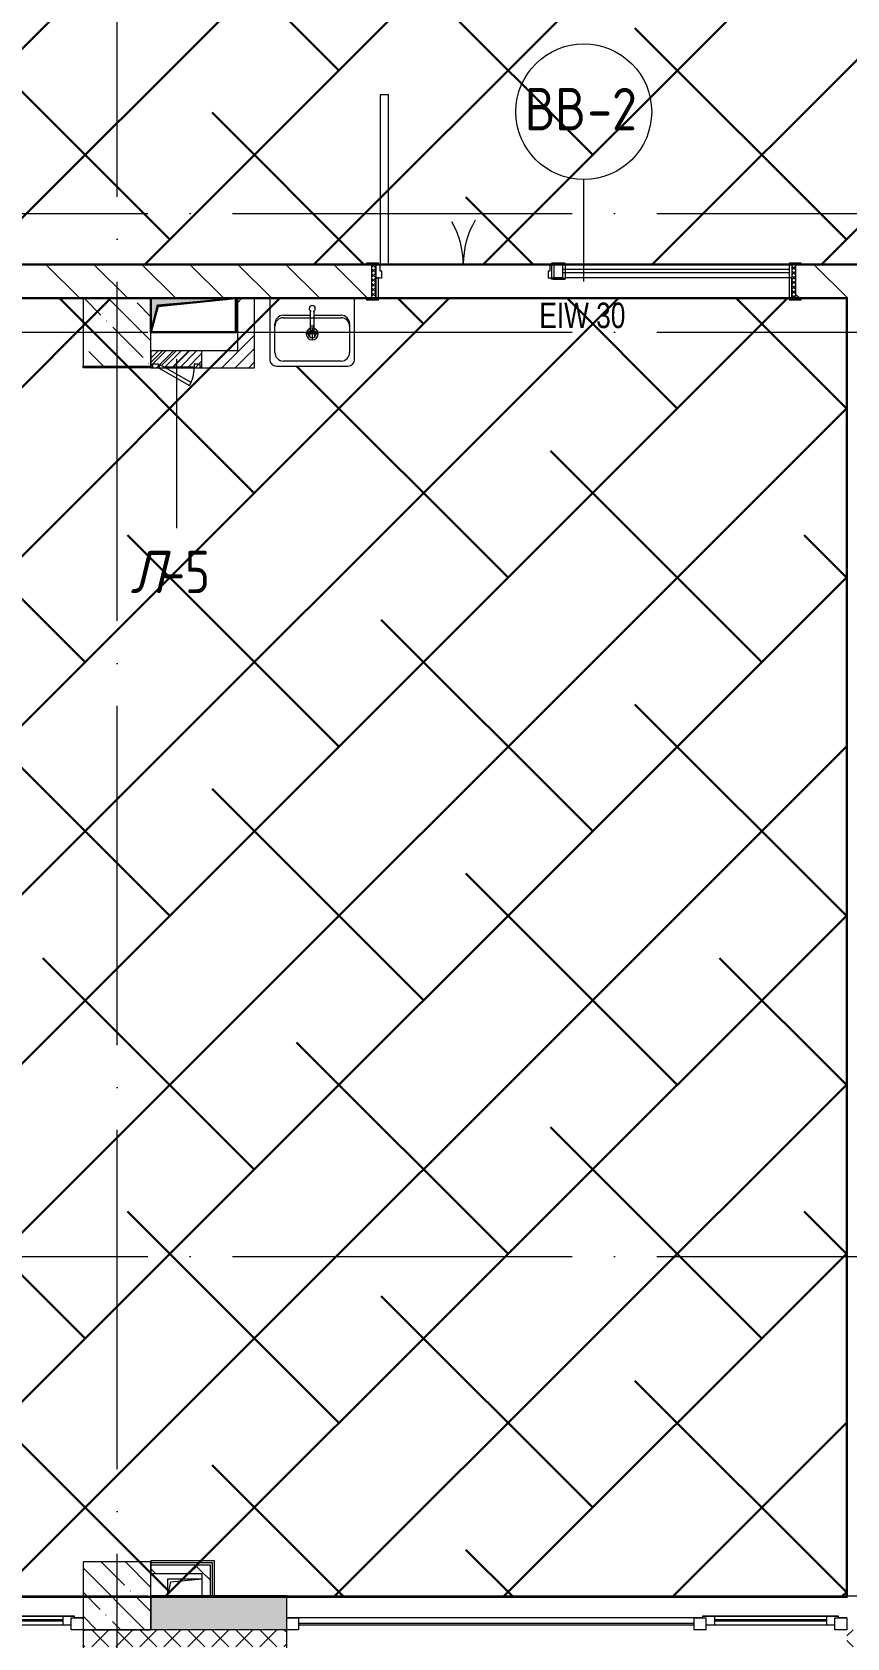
# Model space of a CAD drawing. Header units: millimetres. Extents: x -68946 to 690821, y -552984 to 293768.
# Drawn here: x 12149 to 16949, y -79017 to -69550 of the extents above; entities that cross this region are included whole.
import ezdxf

# ---------------------------------------------------------------- set-up
doc = ezdxf.new("R2010")
doc.units = ezdxf.units.MM
doc.linetypes.add('ADSK_Линия сетки', pattern=[2500, 2000, -250, 0, -250])
for name, color, linetype, lineweight in [('1.1) Стяжка 5 вып.', 30, 'Continuous', 30), ('1.3) Звуко-изол           5 вып.', 90, 'Continuous', 30), ('A-DETL-GENF-OTLN', 250, 'Continuous', 5), ('A-DOOR-____-IDEN', 250, 'Continuous', 9), ('A-DOOR-____-MCUT', 250, 'Continuous', 5), ('A-DOOR-____-OTLN', 250, 'Continuous', 5), ('A-DOOR-FRAM-MCUT', 250, 'Continuous', 5), ('A-DOOR-FRAM-OTLN', 250, 'Continuous', 5), ('A-DOOR-GLAZ-MCUT', 250, 'Continuous', 5), ('A-FLOR-____-OTLN', 250, 'Continuous', 9), ('A-GENM-____-MCUT', 250, 'Continuous', 25), ('A-GENM-____-OTLN', 250, 'Continuous', 9), ('A-GLAZ-____-MCUT', 250, 'Continuous', 9), ('A-GLAZ-____-OTLN', 250, 'Continuous', 5), ('A-WALL-____-MCUT', 250, 'Continuous', 13), ('A-WALL-____-PATT', 250, 'Continuous', 13), ('A-WALL-FNSH-MCUT', 250, 'Continuous', 13), ('I-WALL-____-OTLN', 250, 'Continuous', 9), ('P-SANR-FIXT-OTLN', 250, 'Continuous', 9), ('S-COLS-____-MCUT', 250, 'Continuous', 25), ('S-COLS-____-OTLN', 250, 'Continuous', 9), ('S-GRID-____-OTLN', 250, 'Continuous', 9), ('КР_Отверстия_ВК', 250, 'Continuous', 30)]:
    doc.layers.add(name, color=color, linetype=linetype, lineweight=lineweight)
doc.styles.add('Arial Narrow', font='ARIALN.TTF', dxfattribs={"width": 0.9, "height": 150})
doc.styles.add('GOST Common_1', font='', dxfattribs={"width": 0.9, "height": 250})
doc.styles.add('ISOCPEUR_I_1', font='ГОСТ тип А.ttf', dxfattribs={"height": 2500})
doc.styles.get('GOST Common_1').set_extended_font_data('GOST Common')
pattern_1 = [(45, (-601.3, -122294.8), (-224.5064, 224.5064), []), (45, (-521.92, -122294.8), (0, 449.0128), []), (45, (-680.67, -122294.8), (0, 449.0128), [])]
pattern_2 = [(45, (-601.3, -122294.79), (-141.42136, 141.42136), []), (135, (-601.3, -122294.79), (-141.42136, -141.42136), [])]

# ---------------------------------------------------------------- blocks, each defined once
blk = doc.blocks.new('Раковина_АИ_3D_Рен_МГН_Santek Neo 50 - Раковина 500x400x170-V6-АР1_Маркировочный план 2 этажа С1')
at = {"layer": 'P-SANR-FIXT-OTLN', "lineweight": 5}
for p, q in [((-250, 25), (-250, -335)), ((250, -335), (250, 25)), ((-170, -75), (-10, -75)), ((-170, -89.7), (170, -89.7)), ((-10, -167), (-10, -49.9)), ((10, -50), (10, -167)), ((10, -75), (170, -75)), ((-220, -295), (-220, -125)), ((-220, -295), (-220, -139.7)), ((35, -185), (-35, -185)), ((-10, -167), (10, -167)), ((-5.9, -137), (-7, -137)), ((-7, -137), (-7, -137)), ((-5.9, -137), (5.9, -137)), ((0, -150), (0, -220)), ((7, -137), (5.9, -137)), ((7, -137), (7, -137)), ((220, -125), (220, -295)), ((220, -139.7), (220, -295)), ((-210, -375), (210, -375)), ((170, -345), (-170, -345)), ((170, -345), (-170, -345))]:
    blk.add_line(p, q, dxfattribs=at)
for centre, radius, start, end in [((-170, -125), 50, 90, 180), ((-170, -139.7), 50, 90, 180), ((0, -35), 18, 360, 180), ((0, -35), 18, 180, 250.80897), ((0, -35), 18, 289.19103, 360), ((0, -35), 18, 295.19321, 300), ((0, -35), 18, 309.99941, 315), ((0, -35), 18, 324.99969, 330), ((170, -125), 50, 0, 90), ((170, -139.7), 50, 0, 90), ((0, -185), 35, 0, 180), ((0, -185), 35, 106.67272, 180), ((0, -185), 35, 180, 0), ((0, -185), 35, 180, 360), ((0, -185), 23, 360, 180), ((0, -185), 23, 115.32987, 180), ((0, -185), 23, 180, 360), ((0, -185), 23, 180, 360), ((0, -185), 23, 360, 64.67013), ((0, -185), 35, 0, 73.32728), ((-210, -335), 40, 180, 270), ((-170, -295), 50, 180, 270), ((-170, -295), 50, 180, 270), ((170, -295), 50, 270, 0), ((170, -295), 50, 270, 0), ((210, -335), 40, 270, 0)]:
    blk.add_arc(centre, radius, start, end, dxfattribs=at)
for points in [[(-6.2, -51.9), (-6.1, -51.9), (-6, -52), (-5.9, -52)], [(5.9, -52), (6, -52), (6.1, -51.9), (6.2, -51.9)]]:
    blk.add_open_spline(points, degree=3, dxfattribs=at)
blk = doc.blocks.new('Сифон Orio для МГН - Сифон бутылочный-V7-АР1_Маркировочный план 2 этажа С1')
at = {"layer": 'P-SANR-FIXT-OTLN', "lineweight": 5}
for start, end in [(90, 233.74325), (165, 233.74325), (165, 233.74325), (165, 180), (105, 135), (105, 135), (306.25675, 90), (345, 75), (345, 75), (45, 75), (345, 15), (195, 233.74325), (306.25675, 315), (306.25675, 315), (306.25675, 315)]:
    blk.add_arc((0, 0), 16, start, end, dxfattribs=at)
blk = doc.blocks.new('Дверь_СКБ_2Ст_Фрамуга1 - Н_ВВ-2_2500x2600h_Учебные помещения_Фрамуга слева-41967857-АР1_Маркировочный план 2 этажа С1')
at = {"layer": 'A-DOOR-____-OTLN'}
h = blk.add_hatch(dxfattribs=at)
h.set_pattern_fill('FP_12', color=256, style=0, pattern_type=2)
h.set_pattern_definition([(135, (1051.41, 164.685), (-14.1421, -14.1421), []), (225, (1051.41, 164.685), (14.1421, -14.1421), [])])
h.paths.add_polyline_path([(1262.5, -100), (1262.5, 100), (1237.5, 100), (1237.5, -100)])
at = {"layer": 'A-DOOR-FRAM-OTLN'}
h = blk.add_hatch(dxfattribs=at)
h.set_pattern_fill('FP_13', color=256, style=0, pattern_type=2)
h.set_pattern_definition([(45, (-1071.384, 164.685), (-14.1421, 14.1421), []), (135, (-1071.384, 164.685), (-14.1421, -14.1421), [])])
h.paths.add_polyline_path([(-1212.5, -100), (-1212.5, 100), (-1237.5, 100), (-1237.5, -100)])
at = {"layer": 'A-DOOR-____-MCUT'}
for p, q in [((-1187.5, 1100), (-1187.5, 100)), ((-1137.5, 1100), (-1187.5, 1100)), ((-1137.5, 100), (-1137.5, 1100)), ((-1187.5, 100), (-1137.5, 100))]:
    blk.add_line(p, q, dxfattribs=at)
at = {"layer": 'A-DOOR-____-OTLN'}
for centre, radius, start, end in [((-1197.5, 100), 500, 360, 30), ((-177.5, 100), 520, 150, 180)]:
    blk.add_arc(centre, radius, start, end, dxfattribs=at)
at = {"layer": 'A-DOOR-FRAM-MCUT'}
for p, q in [((-1197.5, 108), (-1267.5, 108)), ((-1267.5, 108), (-1267.5, 100)), ((-1267.5, 100), (-1197.5, 100)), ((-1212.5, 100), (-1237.5, 100)), ((-1237.5, 100), (-1237.5, -100)), ((-1187.5, 100), (-1212.5, 100)), ((-1212.5, 100), (-1212.5, 20)), ((-1212.5, -100), (-1212.5, 100)), ((-1197.5, 100), (-1197.5, 108)), ((-1187.5, 60), (-1187.5, 100)), ((-187.5, 100), (-187.5, 60)), ((-162.5, 100), (-187.5, 100)), ((-177.5, 108), (-177.5, 100)), ((-107.5, 108), (-177.5, 108)), ((-177.5, 100), (-177.5, 20)), ((-167.5, 108), (-167.5, 100)), ((-97.5, 108), (-167.5, 108)), ((-112.5, 100), (-162.5, 100)), ((-162.5, 20), (-162.5, 100)), ((-162.5, 20), (-162.5, 100)), ((-112.5, 100), (-112.5, 20)), ((-107.5, 100), (-107.5, 108)), ((-97.5, 100), (-97.5, 108)), ((-97.5, 100), (-97.5, 20)), ((-97.5, 100), (1237.5, 100)), ((1292.5, 108), (1222.5, 108)), ((1222.5, 108), (1222.5, 100)), ((1222.5, 100), (1222.5, 20)), ((1222.5, 100), (1292.5, 100)), ((1237.5, 100), (1237.5, 20)), ((1262.5, 100), (1237.5, 100)), ((1237.5, 100), (1237.5, -100)), ((1262.5, -100), (1262.5, 100)), ((1292.5, 100), (1292.5, 108)), ((-1212.5, 20), (-1177.5, 20)), ((-1197.5, 20), (-1212.5, 20)), ((-1212.5, 20), (-1212.5, -100)), ((-1197.5, -100), (-1197.5, 20)), ((-1177.5, 60), (-1187.5, 60)), ((-1177.5, 20), (-1177.5, 60)), ((-187.5, 60), (-197.5, 60)), ((-197.5, 60), (-197.5, 20)), ((-197.5, 20), (-162.5, 20)), ((-177.5, 12), (-177.5, 20)), ((-107.5, 12), (-177.5, 12)), ((-167.5, 20), (-167.5, 12)), ((-167.5, 12), (-97.5, 12)), ((-112.5, 20), (-162.5, 20)), ((-107.5, 20), (-107.5, 12)), ((-97.5, 12), (-97.5, 20)), ((1237.5, 20), (-97.5, 20)), ((1237.5, 20), (1222.5, 20)), ((1222.5, 20), (1222.5, -100)), ((1237.5, -100), (1237.5, 20)), ((-1197.5, -100), (-1267.5, -100)), ((-1267.5, -100), (-1267.5, -108)), ((-1267.5, -108), (-1197.5, -108)), ((-1237.5, -100), (-1212.5, -100)), ((-1212.5, -100), (-1197.5, -100)), ((-1197.5, -108), (-1197.5, -100)), ((1222.5, -100), (1237.5, -100)), ((1292.5, -100), (1222.5, -100)), ((1222.5, -100), (1222.5, -108)), ((1222.5, -108), (1292.5, -108)), ((1237.5, -100), (1262.5, -100)), ((1292.5, -108), (1292.5, -100))]:
    blk.add_line(p, q, dxfattribs=at)
at = {"layer": 'A-DOOR-GLAZ-MCUT'}
for p, q in [((1222.5, 70), (-112.5, 70)), ((1222.5, 50), (-112.5, 50))]:
    blk.add_line(p, q, dxfattribs=at)
blk = doc.blocks.new('Окно_СКБ_2Ст1 - Окно_СКБ_2Ст 3400-29018936-АР1_Маркировочный план 2 этажа С1')
at = {"layer": 'A-GLAZ-____-MCUT'}
for p, q in [((-1650, -195), (-1650, -125)), ((-1650, -125), (-1580, -125)), ((-1580, -125), (-1580, -195)), ((-820, -155), (-1580, -155)), ((-1580, -155), (-1580, -195)), ((-1530, -205), (-1530, -155)), ((-870, -205), (-870, -155)), ((-820, -195), (-820, -125)), ((-820, -125), (-750, -125)), ((-820, -195), (-820, -155)), ((-750, -125), (-750, -195)), ((1580, -195), (1580, -125)), ((1580, -125), (1650, -125)), ((1650, -125), (1650, -195)), ((-1580, -195), (-1650, -195)), ((-1580, -195), (-1600, -195)), ((-1600, -195), (-1600, -205)), ((-1600, -205), (-800, -205)), ((-800, -205), (-1600, -205)), ((-750, -195), (-820, -195)), ((-800, -195), (-820, -195)), ((-800, -205), (-800, -195)), ((1650, -195), (1580, -195))]:
    blk.add_line(p, q, dxfattribs=at)
at = {"layer": 'A-GLAZ-____-MCUT', "lineweight": 5}
for p, q in [((-1530, -175), (-870, -175)), ((-870, -185), (-1530, -185)), ((1580, -155), (-750, -155)), ((1580, -165), (-750, -165))]:
    blk.add_line(p, q, dxfattribs=at)
at = {"layer": 'A-GLAZ-____-OTLN'}
for p, q in [((-1650, -195), (-1600, -195)), ((-800, -195), (1650, -195))]:
    blk.add_line(p, q, dxfattribs=at)
blk = doc.blocks.new('Окно_СКБ_2Ст1 - Окно_СКБ_2Ст 3300_ОК2л-29018874-АР1_Маркировочный план 2 этажа С1')
at = {"layer": 'A-GLAZ-____-MCUT'}
for p, q in [((-1650, -195), (-1650, -125)), ((-1650, -125), (-1580, -125)), ((-1580, -125), (-1580, -195)), ((-820, -155), (-1580, -155)), ((-1580, -155), (-1580, -195)), ((-1530, -205), (-1530, -155)), ((-870, -205), (-870, -155)), ((-820, -195), (-820, -125)), ((-820, -125), (-750, -125)), ((-820, -195), (-820, -155)), ((-750, -125), (-750, -195)), ((1580, -195), (1580, -125)), ((1580, -125), (1650, -125)), ((1650, -125), (1650, -195)), ((-1580, -195), (-1650, -195)), ((-1580, -195), (-1600, -195)), ((-1600, -195), (-1600, -205)), ((-1600, -205), (-800, -205)), ((-800, -205), (-1600, -205)), ((-750, -195), (-820, -195)), ((-800, -195), (-820, -195)), ((-800, -205), (-800, -195)), ((1650, -195), (1580, -195))]:
    blk.add_line(p, q, dxfattribs=at)
at = {"layer": 'A-GLAZ-____-MCUT', "lineweight": 5}
for p, q in [((-1530, -175), (-870, -175)), ((-870, -185), (-1530, -185)), ((1580, -155), (-750, -155)), ((1580, -165), (-750, -165))]:
    blk.add_line(p, q, dxfattribs=at)
at = {"layer": 'A-GLAZ-____-OTLN'}
for p, q in [((-1650, -195), (-1600, -195)), ((-800, -195), (1650, -195))]:
    blk.add_line(p, q, dxfattribs=at)
blk = doc.blocks.new('_Wn_-As_OpeningMEP_floor__Rectangular - _Wn_-As_OpeningMEP_floor__Rectangular-V19-АР1_Маркировочный план 2 этажа С1')
at = {"layer": 'A-DETL-GENF-OTLN'}
for p, q in [((-250, -49.9), (-212.2, 112.2)), ((-212.2, 112.2), (250, 150))]:
    blk.add_line(p, q, dxfattribs=at)
blk = doc.blocks.new('BSC_Колонна _Прямоугольная - 400x400-V25-АР1_Маркировочный план 2 этажа С1')
at = {"layer": 'S-COLS-____-OTLN', "lineweight": 5}
h = blk.add_hatch(dxfattribs=at)
h.set_pattern_fill('FP_28', color=256, style=0, pattern_type=2)
h.set_pattern_definition([(135, (-13250, -50975), (-142.5619, -142.5619), []), (135, (-13107.44, -50975), (-142.5619, -142.5619), [252.016, -50.403, 3.353, -47.05])])
h.paths.add_polyline_path([(-200, -200), (200, -200), (200, 200), (-200, 200)])
at = {"layer": 'S-COLS-____-MCUT', "lineweight": 5}
for p, q in [((200, 200), (-200, 200)), ((-200, 200), (-200, -200)), ((200, -109), (200, 200)), ((200, -200), (200, -109)), ((-200, -200), (200, -200))]:
    blk.add_line(p, q, dxfattribs=at)
blk = doc.blocks.new('_Wn_-As_OpeningMEP_floor__Rectangular - _Wn_-As_OpeningMEP_floor__Rectangular-35307840-АР1_Маркировочный план 2 этажа С1')
at = {"layer": 'A-DETL-GENF-OTLN'}
for p, q in [((-82.3, 82.3), (100, 100)), ((-100, 0), (-82.3, 82.3))]:
    blk.add_line(p, q, dxfattribs=at)
blk = doc.blocks.new('АР_Люк - ЛРС_ВК_300х400_внутренний_RAL 9003-42734016-АР1_Маркировочный план 2 этажа С1')
at = {"layer": 'A-DOOR-____-OTLN'}
h = blk.add_hatch(dxfattribs=at)
h.set_pattern_fill('FP_53', color=256, style=0, pattern_type=2)
h.set_pattern_definition([(45, (125, 0), (-22.6274, 22.6274), [])])
h.paths.add_polyline_path([(275, 50), (-25, 50), (-25, -50), (275, -50)])
at = {"layer": 'A-DETL-GENF-OTLN'}
for p, q in [((275, 50), (-25, 50)), ((-25, 50), (-25, -50)), ((275, -50), (275, 50)), ((-25, -50), (275, -50))]:
    blk.add_line(p, q, dxfattribs=at)
at = {"layer": 'A-DOOR-____-MCUT', "lineweight": 5}
for p, q in [((48.1, 155), (38.1, 137.7)), ((38.1, 137.7), (220, 32.7)), ((230, 50), (48.1, 155)), ((20, 50), (-15, 50)), ((-15, 50), (-15, 30)), ((-15, 30), (20, 30)), ((20, 30), (20, 50)), ((220, 32.7), (230, 50)), ((265, 50), (230, 50)), ((230, 50), (230, 30)), ((230, 30), (265, 30)), ((265, 30), (265, 50))]:
    blk.add_line(p, q, dxfattribs=at)
blk.add_arc((230, 50), 210, 150, 180, dxfattribs=at)
at = {"layer": 'A-DOOR-____-OTLN'}
blk.add_line((230, 50), (48.1, 155), dxfattribs=at)
blk = doc.blocks.new('ASML_АР_Отделка Люка - ВО Отделка люков_Грунтовка 0_Шпатлевка 0_Окраска 0_0-42467640-АР1_Маркировочный план 2 этажа С1')
at = {"layer": 'A-GENM-____-MCUT', "lineweight": 5}
for p, q in [((-140, 3), (-150, 3)), ((-150, 3), (-150, 0)), ((65, 3), (-105, 3)), ((150, 3), (140, 3)), ((150, 0), (150, 3)), ((-150, 0), (-140, 0)), ((-105, 0), (70.2, 0)), ((103.3, 0), (105, 0)), ((140, 0), (150, 0))]:
    blk.add_line(p, q, dxfattribs=at)
blk = doc.blocks.new('ADSK_Марка_Дверь - Типоразмер_ADSK_Марка-30565456-АР1_Маркировочный план 2 этажа С1')
at = {"layer": 'A-DOOR-____-IDEN'}
blk.add_circle((0, 0), 4, dxfattribs=at)
blk = doc.blocks.new('*U2806')
at = {"linetype": 'ByBlock', "lineweight": -2, "ltscale": 5}
h = blk.add_hatch(color=0, dxfattribs=at)
h.dxf.hatch_style = 1
h.paths.add_polyline_path([(82, -93), (1000, 0), (0, 0), (0, -400)])
at = {"color": 0, "linetype": 'ByBlock', "lineweight": -2, "ltscale": 5}
blk.add_lwpolyline([(0, 0), (1000, 0), (1000, -400), (0, -400)], close=True, dxfattribs=at)
blk.add_lwpolyline([(1000, 0), (82, -93), (0, -400)], dxfattribs=at)

msp = doc.modelspace()

# ---------------------------------------------------------------- hatches: boundary and pattern name
at = {"layer": '1.1) Стяжка 5 вып.', "lineweight": 30, "true_color": 0xf26722}
h = msp.add_hatch(dxfattribs=at)
h.set_pattern_fill('ANSI32', color=30, scale=222)
h.paths.add_polyline_path([(68448.7078, -67629.7872), (49458.6859, -67629.7872), (49458.6859, -67829.7878), (49038.7078, -67829.7878), (49038.7078, -67629.7872), (45158.7078, -67629.7872), (45158.7078, -67829.7878), (44738.7078, -67829.7878), (44738.7078, -67629.7872), (40658.7078, -67629.7872), (40658.7078, -67829.7878), (40238.7078, -67829.7878), (40238.7078, -67629.7872), (35758.6859, -67629.7872), (35758.6859, -67829.7878), (35336.9036, -67829.7878), (35336.9036, -67629.7872), (32053.7078, -67629.7872), (-363.3141, -67629.7872), (-363.3141, -70919.7878), (68448.7078, -70919.7878)])
h = msp.add_hatch(dxfattribs=at)
h.set_pattern_fill('ANSI32', color=30, scale=222)
h.paths.add_polyline_path([(16948.6859, -71119.7878), (-592.4915, -71119.7878), (-592.4915, -78491.7872), (16.7287, -78491.7872), (16.7287, -78776.2794), (16948.6859, -78776.2794)])
at = {"layer": '1.3) Звуко-изол           5 вып.', "lineweight": 30}
h = msp.add_hatch(dxfattribs=at)
h.set_pattern_fill('ANSI38', color=256, scale=222)
h.paths.add_polyline_path([(68448.7078, -67629.7872), (49458.6859, -67629.7872), (49458.6859, -67829.7878), (49038.7078, -67829.7878), (49038.7078, -67629.7872), (45158.7078, -67629.7872), (45158.7078, -67829.7878), (44738.7078, -67829.7878), (44738.7078, -67629.7872), (40658.7078, -67629.7872), (40658.7078, -67829.7878), (40238.7078, -67829.7878), (40238.7078, -67629.7872), (35758.6859, -67629.7872), (35758.6859, -67829.7878), (35336.9036, -67829.7878), (35336.9036, -67629.7872), (32053.7078, -67629.7872), (-363.3141, -67629.7872), (-363.3141, -70919.7878), (68448.7078, -70919.7878)])
h = msp.add_hatch(dxfattribs=at)
h.set_pattern_fill('ANSI38', color=256, scale=222)
h.paths.add_polyline_path([(16948.6859, -71119.7878), (-592.4915, -71119.7878), (-592.4915, -78491.7872), (16.7287, -78491.7872), (16.7287, -78776.2794), (16948.6859, -78776.2794)])
at = {"layer": 'A-WALL-____-PATT', "lineweight": 15, "true_color": 0x000000}
h = msp.add_hatch(dxfattribs=at)
h.set_pattern_fill('FP_7', color=18, style=0, pattern_type=2)
h.set_pattern_definition(pattern_1)
h.paths.add_polyline_path([(13458.7078, -71428.7878), (13458.7078, -71119.7883), (13358.7078, -71119.7883), (13358.7078, -71428.7878)])
h = msp.add_hatch(dxfattribs=at)
h.set_pattern_fill('FP_7', color=18, style=0, pattern_type=2)
h.set_pattern_definition(pattern_1)
h.paths.add_polyline_path([(13344.8428, -71528.7878), (13458.7078, -71528.7878), (13458.7078, -71428.7878), (12848.7078, -71428.7878), (12848.7078, -71525.7878), (12858.6859, -71525.4544), (12858.6859, -71508.7878), (12893.6859, -71508.7878), (12893.6859, -71525.7878), (12895.418, -71525.7878), (12903.6859, -71511.4672), (12928.4898, -71525.7878), (13103.6859, -71525.7878), (13103.6859, -71508.7878), (13138.6859, -71508.7878), (13138.6859, -71525.7878), (13148.6859, -71525.7878), (13148.6859, -71528.7878)])
h = msp.add_hatch(dxfattribs=at)
h.set_pattern_fill('FP_25', color=18, style=0, pattern_type=2)
h.set_pattern_definition(pattern_2)
h.paths.add_polyline_path([(13148.7078, -78637.7883), (13148.7078, -78587.7883), (12848.6859, -78587.7883), (12848.6859, -78637.7883), (13059.5683, -78637.7883)])
h = msp.add_hatch(dxfattribs=at)
h.set_pattern_fill('FP_25', color=18, style=0, pattern_type=2)
h.set_pattern_definition(pattern_2)
h.paths.add_polyline_path([(13198.7078, -78769.7878), (13198.7078, -78587.7883), (13148.7078, -78587.7883), (13148.7078, -78769.7878)])
h = msp.add_hatch(dxfattribs=at)
h.set_pattern_fill('FP_24', color=18, style=0, pattern_type=2)
h.set_pattern_definition([(50, (-601.3, -122294.8), (364.3679, -31.8783), [38.1, -419.1]), (355, (-601.3, -122294.8), (-70.4859, 382.1133), [30.48, -335.28]), (100.451, (-570.93, -122297.45), (293.885, 350.2334), [32.38, -356.18]), (46.184, (-601.3, -122193.2), (542.1585, -84.0858), [57.15, -628.65]), (96.636, (-556.1, -122200.2), (474.805, 494.8554), [48.57, -534.27]), (351.184, (-601.3, -122193.2), (474.8102, 494.85), [45.72, -502.92]), (21, (-550.5, -122218.6), (303.2285, -204.5305), [38.1, -419.1]), (326, (-550.5, -122218.6), (123.6039, 368.376), [30.48, -335.28]), (71.451, (-525.22, -122235.63), (426.8341, 163.8427), [32.38, -356.18]), (37.5, (-601.29, -122294.79), (6.17665, 169.11015), [16.764, -314.452, 16.764, -323.596, -336.55]), (37.5, (-601.29, -122294.79), (6.17665, 169.11015), [-671.576, 16.764, -319.786]), (7.5, (-601.3, -122294.79), (133.63888, 200.3615), [16.764, -177.292, 16.764, -306.832, -128.27]), (7.5, (-601.3, -122294.79), (133.63888, 200.3615), [-517.652, 16.764, -111.506]), (327.5, (-714.58, -122294.79), (271.18182, -11.45836), [16.764, -110.236, 16.764, -379.476, -525.78]), (327.5, (-714.58, -122294.79), (271.18182, -11.45836), [-523.24, 16.764, -509.016]), (317.5, (-765.38, -122294.8), (296.2585, 50.85285), [16.764, -148.336, 16.764, -246.38, -373.38]), (317.5, (-765.38, -122294.8), (296.2585, 50.85285), [-428.244, 16.764, -356.616])])
h.paths.add_polyline_path([(68402.8242, -78969.7878), (68448.7078, -78969.7878), (68448.7078, -78769.7878), (66448.7078, -78769.7878), (66448.7078, -78969.7878), (67832.2751, -78969.7878)])
h.paths.add_polyline_path([(64408.981, -78969.7878), (64748.7078, -78969.7878), (64748.7078, -78769.7878), (64048.7078, -78769.7878), (64048.7078, -78969.7878)])
h.paths.add_polyline_path([(62697.3339, -78969.7878), (62748.7078, -78969.7878), (62748.7078, -78769.7878), (61948.7078, -78769.7878), (61948.7078, -78969.7878), (62126.7848, -78969.7878)])
h.paths.add_polyline_path([(59548.7078, -78969.7878), (60248.7078, -78969.7878), (60248.7078, -78769.7878), (59548.7078, -78769.7878)])
h.paths.add_polyline_path([(57562.3926, -78969.7878), (58248.7078, -78969.7878), (58248.7078, -78769.7878), (57448.7078, -78769.7878), (57448.7078, -78969.7878)])
h.paths.add_polyline_path([(53748.7078, -78969.7878), (53748.7078, -78769.7878), (52948.7078, -78769.7878), (52948.7078, -78969.7878), (53568.5494, -78969.7878)])
h.paths.add_polyline_path([(49004.1572, -78969.7878), (49248.7078, -78969.7878), (49248.7078, -78769.7878), (48448.7078, -78769.7878), (48448.7078, -78969.7878)])
h.paths.add_polyline_path([(44748.7078, -78969.7878), (44748.7078, -78769.7878), (43948.7078, -78769.7878), (43948.7078, -78969.7878), (44439.7649, -78969.7878)])
h.paths.add_polyline_path([(41587.0198, -78969.7878), (42248.7078, -78969.7878), (42248.7078, -78769.7878), (41548.7078, -78769.7878), (41548.7078, -78969.7878)])
h.paths.add_polyline_path([(40248.7078, -78969.7878), (40248.7078, -78769.7878), (39448.7078, -78769.7878), (39448.7078, -78969.7878), (39875.3727, -78969.7878)])
h.paths.add_polyline_path([(35881.5295, -78969.7878), (36148.7078, -78969.7878), (36148.7078, -78769.7878), (35748.7078, -78769.7878), (35748.7078, -78969.7878)])
h.paths.add_polyline_path([(34948.7078, -78969.7878), (35348.7078, -78969.7878), (35348.7078, -78769.7878), (34948.7078, -78769.7878), (34948.7078, -78814.4683)])
h.paths.add_polyline_path([(31317.1372, -78969.7878), (31648.7078, -78969.7878), (31648.7078, -78769.7878), (30848.7078, -78769.7878), (30848.7078, -78969.7878)])
h.paths.add_polyline_path([(27148.7078, -78969.7878), (27148.7078, -78769.7878), (26348.7078, -78769.7878), (26348.7078, -78969.7878), (26752.745, -78969.7878)])
h.paths.add_polyline_path([(23548.7078, -78969.7878), (24248.7078, -78969.7878), (24248.7078, -78769.7878), (23548.7078, -78769.7878)])
h.paths.add_polyline_path([(22648.7078, -78969.7878), (22648.7078, -78769.7878), (21848.7078, -78769.7878), (21848.7078, -78969.7878), (22188.3528, -78969.7878)])
h.paths.add_polyline_path([(18148.7078, -78969.7878), (18148.7078, -78769.7878), (17348.7078, -78769.7878), (17348.7078, -78969.7878), (17623.9605, -78969.7878)])
h.paths.add_polyline_path([(13059.5683, -78969.7878), (13648.7078, -78969.7878), (13648.7078, -78769.7878), (12848.7078, -78769.7878), (12848.7078, -78969.7878)])
h.paths.add_polyline_path([(9148.7078, -78969.7878), (9148.7078, -78769.7878), (8348.7078, -78769.7878), (8348.7078, -78969.7878), (9065.7251, -78969.7878)])
h.paths.add_polyline_path([(6212.9799, -78969.7878), (6248.7078, -78969.7878), (6248.7078, -78769.7878), (5548.7078, -78769.7878), (5548.7078, -78969.7878)])
h.paths.add_polyline_path([(4648.7078, -78969.7878), (4648.7078, -78769.7878), (3848.7078, -78769.7878), (3848.7078, -78969.7878), (4501.3328, -78969.7878)])
h.paths.add_polyline_path([(148.7078, -78969.7878), (148.7078, -78769.7878), (-401.3141, -78769.7878), (-401.3141, -78969.7878), (-63.0594, -78969.7878)])
h = msp.add_hatch(dxfattribs=at)
h.set_pattern_fill('FP_17', color=18, style=0, pattern_type=2)
h.set_pattern_definition([(45, (-601.29, -122294.79), (-70.71068, 70.71068), []), (135, (-601.29, -122294.79), (-70.71068, -70.71068), [])])
h.paths.add_polyline_path([(68402.8242, -79069.7878), (68548.7078, -79069.7878), (68548.7078, -78969.7878), (66448.7078, -78969.7878), (66448.7078, -79069.7878), (67832.2751, -79069.7878)])
h.paths.add_polyline_path([(63148.7078, -79069.7878), (63148.7078, -78969.7878), (61948.7078, -78969.7878), (61948.7078, -79069.7878), (62697.3339, -79069.7878)])
h.paths.add_polyline_path([(64408.981, -79069.7878), (64748.7078, -79069.7878), (64748.7078, -78969.7878), (64048.7078, -78969.7878), (64048.7078, -79069.7878)])
h.paths.add_polyline_path([(57448.7078, -79069.7878), (58648.7078, -79069.7878), (58648.7078, -78969.7878), (57448.7078, -78969.7878)])
h.paths.add_polyline_path([(60248.7078, -79069.7878), (60248.7078, -78969.7878), (59548.7078, -78969.7878), (59548.7078, -79069.7878)])
h.paths.add_polyline_path([(53568.5494, -79069.7878), (54148.7078, -79069.7878), (54148.7078, -78969.7878), (52948.7078, -78969.7878), (52948.7078, -79069.7878), (52998.0004, -79069.7878)])
h.paths.add_polyline_path([(49648.7078, -79069.7878), (49648.7078, -78969.7878), (48448.7078, -78969.7878), (48448.7078, -79069.7878), (49574.7062, -79069.7878)])
h.paths.add_polyline_path([(45148.7078, -79069.7878), (45148.7078, -78969.7878), (43948.7078, -78969.7878), (43948.7078, -79069.7878), (45010.314, -79069.7878)])
h.paths.add_polyline_path([(42248.7078, -79069.7878), (42248.7078, -78969.7878), (41548.7078, -78969.7878), (41548.7078, -79069.7878), (41587.0198, -79069.7878)])
h.paths.add_polyline_path([(39875.3727, -79069.7878), (40648.7078, -79069.7878), (40648.7078, -78969.7878), (39448.7078, -78969.7878), (39448.7078, -79069.7878)])
h.paths.add_polyline_path([(34948.7078, -79069.7878), (36148.7078, -79069.7878), (36148.7078, -78969.7878), (34948.7078, -78969.7878)])
h.paths.add_polyline_path([(31648.7078, -79069.7878), (31648.7078, -78969.7878), (30448.7078, -78969.7878), (30448.7078, -79069.7878), (31317.1372, -79069.7878)])
h.paths.add_polyline_path([(26752.745, -79069.7878), (27148.7078, -79069.7878), (27148.7078, -78969.7878), (25948.7078, -78969.7878), (25948.7078, -79069.7878), (26182.196, -79069.7878)])
h.paths.add_polyline_path([(24248.7078, -79069.7878), (24248.7078, -78969.7878), (23548.7078, -78969.7878), (23548.7078, -79069.7878)])
h.paths.add_polyline_path([(21617.8037, -79069.7878), (22648.7078, -79069.7878), (22648.7078, -78969.7878), (21448.7078, -78969.7878), (21448.7078, -79069.7878)])
h.paths.add_polyline_path([(16948.7078, -79069.7878), (18148.7078, -79069.7878), (18148.7078, -78969.7878), (16948.7078, -78969.7878)])
h.paths.add_polyline_path([(13648.7078, -79069.7878), (13648.7078, -78969.7878), (12448.7078, -78969.7878), (12448.7078, -79069.7878), (13630.1173, -79069.7878)])
h.paths.add_polyline_path([(7948.7078, -79069.7878), (9148.7078, -79069.7878), (9148.7078, -78969.7878), (7948.7078, -78969.7878)])
h.paths.add_polyline_path([(6212.9799, -79069.7878), (6248.7078, -79069.7878), (6248.7078, -78969.7878), (5548.7078, -78969.7878), (5548.7078, -79069.7878)])
h.paths.add_polyline_path([(4501.3328, -79069.7878), (4648.7078, -79069.7878), (4648.7078, -78969.7878), (3448.7078, -78969.7878), (3448.7078, -79069.7878), (3930.7838, -79069.7878)])
h.paths.add_polyline_path([(148.7078, -79069.7878), (148.7078, -78969.7878), (-901.3141, -78969.7878), (-901.3141, -79069.7878), (-63.0594, -79069.7878)])
at = {"layer": 'S-COLS-____-OTLN', "lineweight": 5, "true_color": 0x000000}
h = msp.add_hatch(dxfattribs=at)
h.set_pattern_fill('FP_23', color=18, style=0, pattern_type=2)
h.set_pattern_definition([(135, (-601.3, -122294.79), (-142.5612, -142.5612), []), (135, (-458.73, -122294.79), (-142.5612, -142.5612), [252.016, -50.403, 3.353, -47.05])])
h.paths.add_polyline_path([(12489.0193, -78969.7878), (12848.7078, -78969.7878), (12848.7078, -78569.7878), (12448.7078, -78569.7878), (12448.7078, -78969.7878)])

# ---------------------------------------------------------------- linework, layer by layer
at = {"layer": '1.1) Стяжка 5 вып.', "lineweight": 30}
for points in [[(-363.3141, -67629.7872), (68448.7078, -67629.7872), (68448.7078, -70919.7878), (-363.3141, -70919.7878)], [(16948.6859, -71119.7878), (-592.4915, -71119.7878), (-592.4915, -78776.2794), (16948.6859, -78776.2794)]]:
    msp.add_lwpolyline(points, close=True, dxfattribs=at)
at = {"layer": 'A-DOOR-____-IDEN', "color": 18, "true_color": 0x000000}
for p, q in [((15398.7298, -71019.7883), (15398.7298, -70419.7883)), ((12998.6859, -71478.7878), (12998.6859, -72474.2642))]:
    msp.add_line(p, q, dxfattribs=at)
at = {"layer": 'A-FLOR-____-OTLN', "color": 18, "lineweight": 5, "true_color": 0x000000}
for p, q in [((14248.7298, -70919.7883), (15198.7298, -70919.7883)), ((15223.7298, -70919.7883), (16608.7298, -70919.7883)), ((13348.6859, -71119.7883), (13348.6859, -71319.7883)), ((16608.7298, -71119.7883), (14188.7298, -71119.7883)), ((13348.6859, -71319.7883), (12848.7078, -71319.7883)), ((12448.7078, -71528.7878), (12448.7078, -71519.7878)), ((12848.6859, -71528.7878), (12448.7078, -71528.7878)), ((12948.7078, -78769.7878), (12948.7078, -78669.7878)), ((12948.7078, -78669.7878), (13148.7078, -78669.7878))]:
    msp.add_line(p, q, dxfattribs=at)
at = {"layer": 'A-WALL-____-MCUT', "color": 18, "lineweight": 15, "true_color": 0x000000}
for p, q in [((14118.7298, -70919.7883), (10814.79, -70919.7883)), ((17418.7078, -70919.7883), (16678.7298, -70919.7883)), ((10818.7078, -71119.7883), (12448.7078, -71119.7883)), ((12848.7078, -71119.7883), (14118.7298, -71119.7883)), ((13458.7078, -71119.7883), (13358.7078, -71119.7883)), ((13358.7078, -71119.7883), (13358.7078, -71428.7878)), ((13458.7078, -71528.7878), (13458.7078, -71119.7883)), ((16678.7298, -71119.7883), (16948.7078, -71119.7883)), ((13358.7078, -71428.7878), (12848.7078, -71428.7878)), ((12848.6859, -71519.7878), (12848.6859, -71525.7878)), ((13148.6859, -71528.7878), (13458.7078, -71528.7878)), ((13211.2078, -78575.2883), (12848.6859, -78575.2883)), ((13211.2078, -78769.7878), (13211.2078, -78575.2883)), ((12848.6859, -78587.7883), (12848.6859, -78637.7883)), ((13198.7078, -78587.7883), (12848.6859, -78587.7883)), ((12848.6859, -78637.7883), (13148.7078, -78637.7883)), ((13148.7078, -78637.7883), (13148.7078, -78769.7878)), ((13198.7078, -78769.7878), (13198.7078, -78587.7883)), ((13648.7078, -78769.7878), (12848.7078, -78769.7878)), ((12848.7078, -78769.7878), (12848.7078, -78969.7878)), ((13648.7078, -78969.7878), (13648.7078, -78769.7878)), ((12848.7078, -78969.7878), (12448.7078, -78969.7878)), ((12448.7078, -78969.7878), (12448.7078, -79119.7878)), ((13648.7078, -78969.7878), (12848.7078, -78969.7878)), ((13648.7078, -79119.7878), (13648.7078, -78969.7878))]:
    msp.add_line(p, q, dxfattribs=at)
at = {"layer": 'A-WALL-____-PATT', "color": 18, "linetype": 'Continuous', "lineweight": 5, "true_color": 0x000000}
for p, q in [((12429.0036, -71119.7883), (12229.0036, -70919.7883)), ((12711.8463, -71119.7883), (12511.8463, -70919.7883)), ((12994.689, -71119.7883), (12794.689, -70919.7883)), ((13277.5317, -71119.7883), (13077.5317, -70919.7883)), ((13560.2772, -71119.6912), (13360.3744, -70919.7883)), ((13842.7429, -71119.3141), (13643.2171, -70919.7883)), ((14125.2085, -71118.937), (13926.0598, -70919.7883)), ((16954.4867, -71119.7881), (16754.487, -70919.7883)), ((16671.6442, -71119.7883), (16648.7298, -71096.8738))]:
    msp.add_line(p, q, dxfattribs=at)
at = {"layer": 'A-WALL-FNSH-MCUT', "lineweight": 15}
for p, q in [((13223.7078, -78562.7883), (12848.6859, -78562.7883)), ((12848.6859, -78562.7883), (12848.6859, -78587.7883)), ((13223.7078, -78769.7878), (13223.7078, -78562.7883))]:
    msp.add_line(p, q, dxfattribs=at)
at = {"layer": 'I-WALL-____-OTLN', "color": 18, "lineweight": 15, "true_color": 0x000000}
for p, q in [((9148.7078, -78769.7878), (12448.7078, -78769.7878)), ((13648.7078, -78769.7878), (16948.7078, -78769.7878))]:
    msp.add_line(p, q, dxfattribs=at)
at = {"layer": 'S-COLS-____-MCUT', "color": 18, "lineweight": 5, "true_color": 0x000000}
for p, q in [((12848.7078, -78569.7878), (12448.7078, -78569.7878)), ((12448.7078, -78569.7878), (12448.7078, -78969.7878)), ((12848.7078, -78769.7878), (12848.7078, -78569.7878)), ((12448.7078, -78969.7878), (12848.7078, -78969.7878))]:
    msp.add_line(p, q, dxfattribs=at)
at = {"layer": 'S-COLS-____-OTLN', "color": 18, "lineweight": 5, "true_color": 0x000000}
msp.add_line((12848.7078, -78969.7878), (12848.7078, -78769.7878), dxfattribs=at)
at = {"layer": 'S-GRID-____-OTLN', "color": 18, "linetype": 'ADSK_Линия сетки', "true_color": 0x000000}
for p, q in [((12648.7078, -83022.3092), (12648.7078, -61092.7832)), ((-4170.8434, -70619.7878), (72672.5335, -70619.7878)), ((-4170.8434, -71319.7878), (72672.5335, -71319.7878)), ((-4170.8434, -76769.7878), (72672.5335, -76769.7878)), ((-4170.8434, -78769.7878), (72672.5335, -78769.7878))]:
    msp.add_line(p, q, dxfattribs=at)

# ---------------------------------------------------------------- block references
at = {"layer": 'A-DOOR-____-IDEN', "color": 18, "true_color": 0x000000, "xscale": 99.99999999999993, "yscale": 99.99999999999993, "zscale": 99.99999999999993}
msp.add_blockref('ADSK_Марка_Дверь - Типоразмер_ADSK_Марка-30565456-АР1_Маркировочный план 2 этажа С1', (15398.7298, -70019.7883), dxfattribs=at)
at = {"layer": 'A-DOOR-____-OTLN', "color": 18, "true_color": 0x000000}
msp.add_blockref('Дверь_СКБ_2Ст_Фрамуга1 - Н_ВВ-2_2500x2600h_Учебные помещения_Фрамуга слева-41967857-АР1_Маркировочный план 2 этажа С1', (15386.2298, -71019.7883), dxfattribs=at)
at = {"layer": 'A-DOOR-____-OTLN', "color": 18, "true_color": 0x000000, "rotation": 180}
msp.add_blockref('АР_Люк - ЛРС_ВК_300х400_внутренний_RAL 9003-42734016-АР1_Маркировочный план 2 этажа С1', (13123.6859, -71478.7878), dxfattribs=at)
at = {"layer": 'A-GENM-____-OTLN', "color": 18, "lineweight": 5, "true_color": 0x000000, "rotation": 180}
msp.add_blockref('ASML_АР_Отделка Люка - ВО Отделка люков_Грунтовка 0_Шпатлевка 0_Окраска 0_0-42467640-АР1_Маркировочный план 2 этажа С1', (12998.6859, -71525.7878), dxfattribs=at)
at = {"layer": 'A-GLAZ-____-OTLN', "color": 18, "true_color": 0x000000}
for name, p in [('_Wn_-As_OpeningMEP_floor__Rectangular - _Wn_-As_OpeningMEP_floor__Rectangular-V19-АР1_Маркировочный план 2 этажа С1', (13098.6859, -71269.7883)), ('_Wn_-As_OpeningMEP_floor__Rectangular - _Wn_-As_OpeningMEP_floor__Rectangular-35307840-АР1_Маркировочный план 2 этажа С1', (13048.7078, -78769.7878))]:
    msp.add_blockref(name, p, dxfattribs=at)
at = {"layer": 'A-GLAZ-____-OTLN', "color": 18, "true_color": 0x000000, "rotation": 180}
for name, p in [('Окно_СКБ_2Ст1 - Окно_СКБ_2Ст 3300_ОК2л-29018874-АР1_Маркировочный план 2 этажа С1', (10798.7078, -79094.7878)), ('Окно_СКБ_2Ст1 - Окно_СКБ_2Ст 3400-29018936-АР1_Маркировочный план 2 этажа С1', (15298.7078, -79094.7878))]:
    msp.add_blockref(name, p, dxfattribs=at)
at = {"layer": 'P-SANR-FIXT-OTLN', "color": 18, "lineweight": 5, "true_color": 0x000000}
for name, p in [('Раковина_АИ_3D_Рен_МГН_Santek Neo 50 - Раковина 500x400x170-V6-АР1_Маркировочный план 2 этажа С1', (13798.7078, -71144.7769)), ('Сифон Orio для МГН - Сифон бутылочный-V7-АР1_Маркировочный план 2 этажа С1', (13798.7078, -71337.7883))]:
    msp.add_blockref(name, p, dxfattribs=at)
at = {"layer": 'S-COLS-____-OTLN', "color": 18, "lineweight": 5, "true_color": 0x000000}
msp.add_blockref('BSC_Колонна _Прямоугольная - 400x400-V25-АР1_Маркировочный план 2 этажа С1', (12648.7078, -71319.7878), dxfattribs=at)
at = {"layer": 'КР_Отверстия_ВК', "color": 18, "true_color": 0x000000, "xscale": 0.5, "yscale": 0.5, "zscale": 0.5}
msp.add_blockref('*U2806', (12848.8483, -71119.7872), dxfattribs=at)

# ---------------------------------------------------------------- texts
at = {"layer": 'A-DOOR-____-IDEN', "color": 18, "true_color": 0x000000, "attachment_point": 1}
for s, insert, char_height, width, style in [('ВВ', (15049.9724, -69879.3378), 250, 447.341625, 'GOST Common_1'), ('-2', (15419.0661, -69879.3378), 250, 389.620125, 'GOST Common_1'), ('EIW 30', (15136.8298, -71145.1553), 150, 627.721312, 'Arial Narrow'), ('\\fISOCPEUR|b0|i1|c204|p34|;\\W.9;Л', (12727.8575, -72607.9101), 250, 223.670812, 'ISOCPEUR_I_1'), ('-5', (12912.4044, -72607.9101), 250, 404.0505, 'ISOCPEUR_I_1')]:
    msp.add_mtext(s, dxfattribs=dict(at, insert=insert, char_height=char_height, width=width, style=style))

doc.saveas('drawing.dxf')
